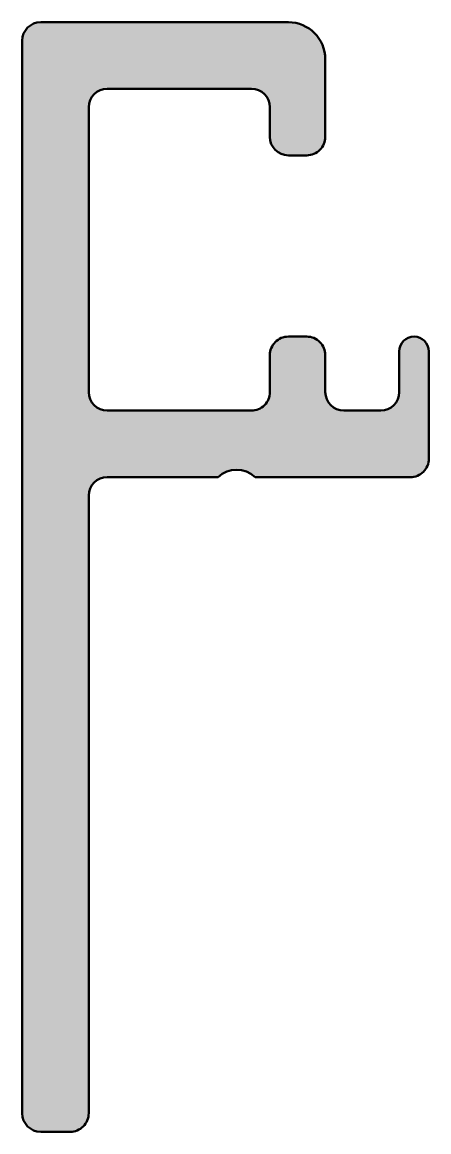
# Model space of a CAD drawing. Extents: x 0 to 11, y -30 to 0.
import ezdxf

# ---------------------------------------------------------------- set-up
doc = ezdxf.new("R2010")
doc.units = 0
doc.layers.add('0S-Alu contour', color=7, linetype='Continuous', lineweight=50)
doc.layers.add('0S-Alu hatch', color=252, linetype='Continuous', lineweight=25)

# ---------------------------------------------------------------- blocks, each defined once
blk = doc.blocks.new('438680__2EF05CDA_A6C7_498E_BE3B_6C2F3188463E_')
at = {"layer": '0S-Alu hatch'}
h = blk.add_hatch(color=256, dxfattribs=at)
edge = h.paths.add_edge_path()
edge.add_line((0, -0.5), (-1e-15, -29.5))
edge.add_arc((0.5000000000000007, -29.5), 0.5, 180, 270)
edge.add_line((0.5000000000000006, -30), (1.299999999999986, -30))
edge.add_arc((1.299999999999986, -29.5), 0.4999999999999965, 269.9999999999999, 360)
edge.add_line((1.799999999999983, -29.5), (1.800000000000011, -12.8))
edge.add_ellipse((2.30000000000001, -12.8), major_axis=(-0.4999999999999987, 0), ratio=1, start_angle=270.0000000000002, end_angle=360, ccw=False)
edge.add_line((2.300000000000008, -12.3), (5.3, -12.3))
edge.add_ellipse((5.799999999999999, -12.82500000000001), major_axis=(-0.7250000000000048, 0), ratio=1, start_angle=226.3971810272966, end_angle=313.6028189727032, ccw=False)
edge.add_line((6.3, -12.30000000000001), (10.5, -12.30000000000001))
edge.add_arc((10.5, -11.80000000000001), 0.4999999999999983, 269.9999999999998, 360)
edge.add_line((11, -11.80000000000002), (11.00000000000003, -8.900000000000011))
edge.add_arc((10.60000000000003, -8.900000000000007), 0.3999999999999986, 0, 180)
edge.add_line((10.20000000000003, -8.900000000000002), (10.20000000000002, -10.00000000000001))
edge.add_ellipse((9.700000000000019, -10), major_axis=(-0.5, 0), ratio=1, start_angle=90, end_angle=180, ccw=False)
edge.add_line((9.700000000000019, -10.5), (8.700000000000003, -10.5))
edge.add_ellipse((8.700000000000005, -10), major_axis=(-0.5000000000000018, 0), ratio=1, start_angle=0, end_angle=89.99999999999977, ccw=False)
edge.add_line((8.200000000000003, -10), (8.200000000000005, -9.000000000000007))
edge.add_arc((7.699999999999999, -9.000000000000012), 0.5000000000000054, 0, 90.0000000000004)
edge.add_line((7.699999999999995, -8.500000000000007), (7.200000000000006, -8.500000000000007))
edge.add_arc((7.200000000000005, -9.000000000000009), 0.5000000000000018, 89.99999999999991, 180)
edge.add_line((6.700000000000003, -9.000000000000007), (6.700000000000002, -10))
edge.add_ellipse((6.200000000000001, -10), major_axis=(-0.5000000000000009, 0), ratio=1, start_angle=89.9999999999996, end_angle=180, ccw=False)
edge.add_line((6.199999999999998, -10.5), (2.300000000000013, -10.5))
edge.add_ellipse((2.300000000000013, -10), major_axis=(-0.5000000000000018, 0), ratio=1, start_angle=0, end_angle=90, ccw=False)
edge.add_line((1.800000000000011, -10), (1.799999999999996, -2.299999999999997))
edge.add_ellipse((2.299999999999997, -2.299999999999997), major_axis=(-0.5000000000000006, 0), ratio=1, start_angle=270.00000000000006, end_angle=360, ccw=False)
edge.add_line((2.299999999999996, -1.799999999999997), (6.200000000000001, -1.800000000000011))
edge.add_ellipse((6.200000000000001, -2.300000000000012), major_axis=(-0.5000000000000009, 0), ratio=1, start_angle=180, end_angle=270, ccw=False)
edge.add_line((6.700000000000002, -2.300000000000011), (6.700000000000002, -3.100000000000001))
edge.add_arc((7.200000000000002, -3.100000000000001), 0.5, 180, 270)
edge.add_line((7.200000000000002, -3.600000000000001), (7.700000000000003, -3.600000000000001))
edge.add_arc((7.700000000000006, -3.100000000000002), 0.4999999999999983, 269.9999999999997, 360)
edge.add_line((8.200000000000005, -3.100000000000005), (8.200000000000017, -0.9999999999999925))
edge.add_arc((7.200000000000017, -0.9999999999999927), 1, 0, 89.99999999999994)
edge.add_line((7.200000000000017, 7.3e-15), (0.5, 0))
edge.add_arc((0.5, -0.5), 0.5, 90, 180)
at = {"layer": '0S-Alu contour', "color": 7}
for points in [[(7.200000000000017, 7.3e-15), (0.5, 0)], [(0, -0.5), (-1e-15, -29.5)], [(8.200000000000005, -3.100000000000005), (8.200000000000017, -0.9999999999999923)], [(2.299999999999996, -1.799999999999997), (6.200000000000001, -1.800000000000011)], [(1.800000000000011, -10), (1.799999999999996, -2.299999999999997)], [(6.700000000000002, -2.300000000000011), (6.700000000000002, -3.100000000000001)], [(7.200000000000002, -3.600000000000001), (7.700000000000003, -3.600000000000001)], [(7.699999999999995, -8.500000000000007), (7.200000000000006, -8.500000000000007)], [(6.700000000000003, -9.000000000000007), (6.700000000000002, -10)], [(8.200000000000003, -10), (8.200000000000005, -9.000000000000007)], [(10.20000000000003, -8.900000000000002), (10.20000000000002, -10.00000000000001)], [(11, -11.80000000000002), (11.00000000000003, -8.900000000000011)], [(6.199999999999998, -10.5), (2.300000000000013, -10.5)], [(9.700000000000019, -10.5), (8.700000000000003, -10.5)], [(2.300000000000008, -12.3), (5.3, -12.3)], [(6.3, -12.30000000000001), (10.5, -12.30000000000001)], [(1.799999999999983, -29.5), (1.800000000000011, -12.8)], [(0.5000000000000006, -30), (1.299999999999986, -30)]]:
    blk.add_lwpolyline(points, dxfattribs=at)
for centre, radius, start, end in [((0.5, -0.5), 0.5, 90, 180), ((7.200000000000017, -0.9999999999999927), 1, 0, 89.99999999999994), ((7.200000000000002, -3.100000000000001), 0.5, 180, 270), ((7.700000000000006, -3.100000000000002), 0.4999999999999983, 269.9999999999997, 0), ((7.200000000000005, -9.000000000000009), 0.5000000000000018, 89.99999999999991, 180), ((7.699999999999999, -9.000000000000012), 0.5000000000000054, 0, 90.0000000000004), ((10.60000000000003, -8.900000000000007), 0.3999999999999986, 0, 180), ((10.5, -11.80000000000001), 0.4999999999999983, 269.9999999999998, 0), ((0.5000000000000007, -29.5), 0.5, 180, 270), ((1.299999999999986, -29.5), 0.4999999999999965, 269.9999999999999, 0)]:
    blk.add_arc(centre, radius, start, end, dxfattribs=at)
at = {"layer": '0S-Alu contour', "color": 7, "extrusion": (0, 0, -1)}
for centre, radius, start, end in [((-2.299999999999997, -2.299999999999997), 0.5000000000000006, 0, 89.99999999999994), ((-6.200000000000001, -2.300000000000012), 0.5000000000000009, 90, 180), ((-2.300000000000013, -10), 0.5000000000000018, 270, 0), ((-6.200000000000001, -10), 0.5000000000000009, 180, 270.0000000000004), ((-8.700000000000005, -10), 0.5000000000000018, 270.0000000000002, 0), ((-9.700000000000019, -10), 0.5, 180, 270), ((-2.30000000000001, -12.8), 0.4999999999999987, 0, 89.9999999999998), ((-5.799999999999999, -12.82500000000001), 0.7250000000000048, 46.39718102729683, 133.6028189727034)]:
    blk.add_arc(centre, radius, start, end, dxfattribs=at)
blk = doc.blocks.new('438680__FDF3ACEE_031F_4014_B8F3_1DA0E52A167B_')
at = {"layer": '0S-Alu contour', "color": 7}
blk.add_blockref('438680__2EF05CDA_A6C7_498E_BE3B_6C2F3188463E_', (0, 0), dxfattribs=at)

msp = doc.modelspace()

# ---------------------------------------------------------------- block references
at = {"layer": '0S-Alu contour', "color": 7}
msp.add_blockref('438680__FDF3ACEE_031F_4014_B8F3_1DA0E52A167B_', (0, 0), dxfattribs=at)

doc.saveas('drawing.dxf')
